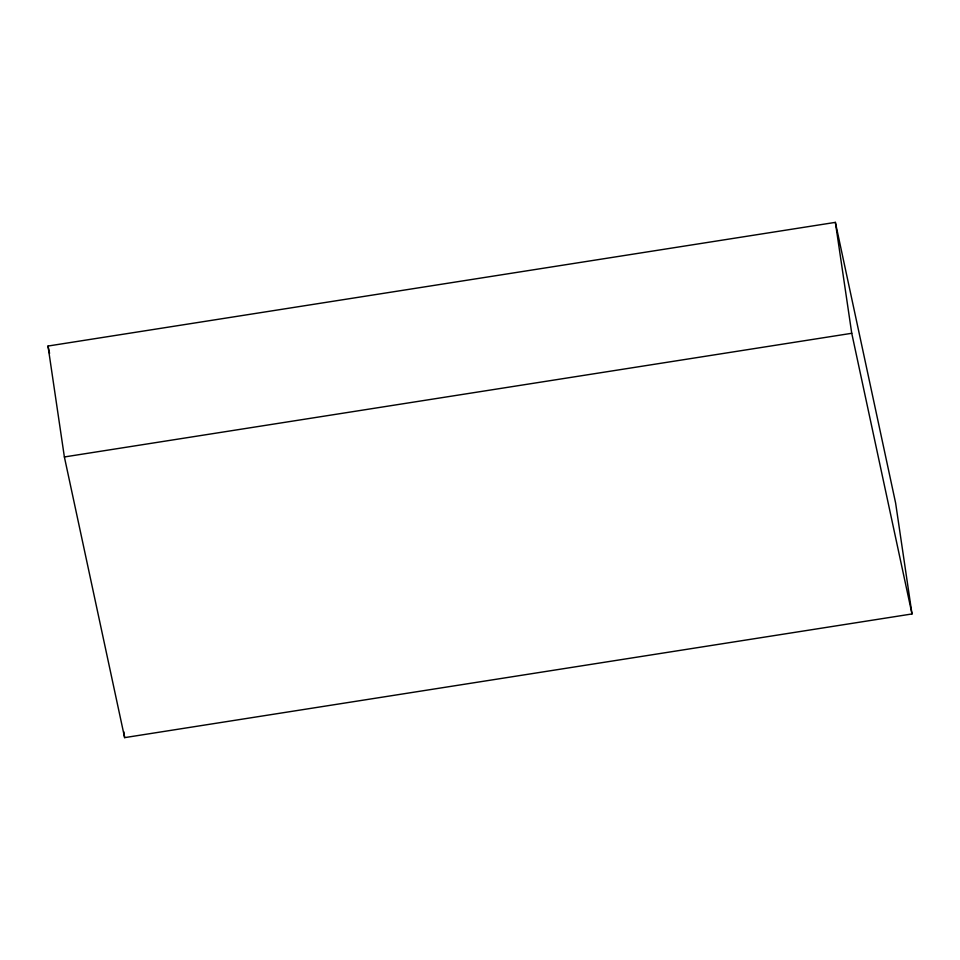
<?xml version="1.0" encoding="UTF-8"?>
<svg xmlns="http://www.w3.org/2000/svg" width="960" height="960" viewBox="0 0 960 960"><rect width="100%" height="100%" fill="white"/><g stroke="black" fill="none" stroke-linecap="round" stroke-linejoin="round"><path stroke-width="1.44" d="M48 346.044L835.368 222.372L895.62 503.04L912 613.956L124.632 737.628L64.38 456.96L48 346.044L49.572 353.352M64.38 456.96L851.748 333.288L912 613.956M835.368 222.372L851.748 333.288M123.756 731.712L124.632 737.628"/></g></svg>
